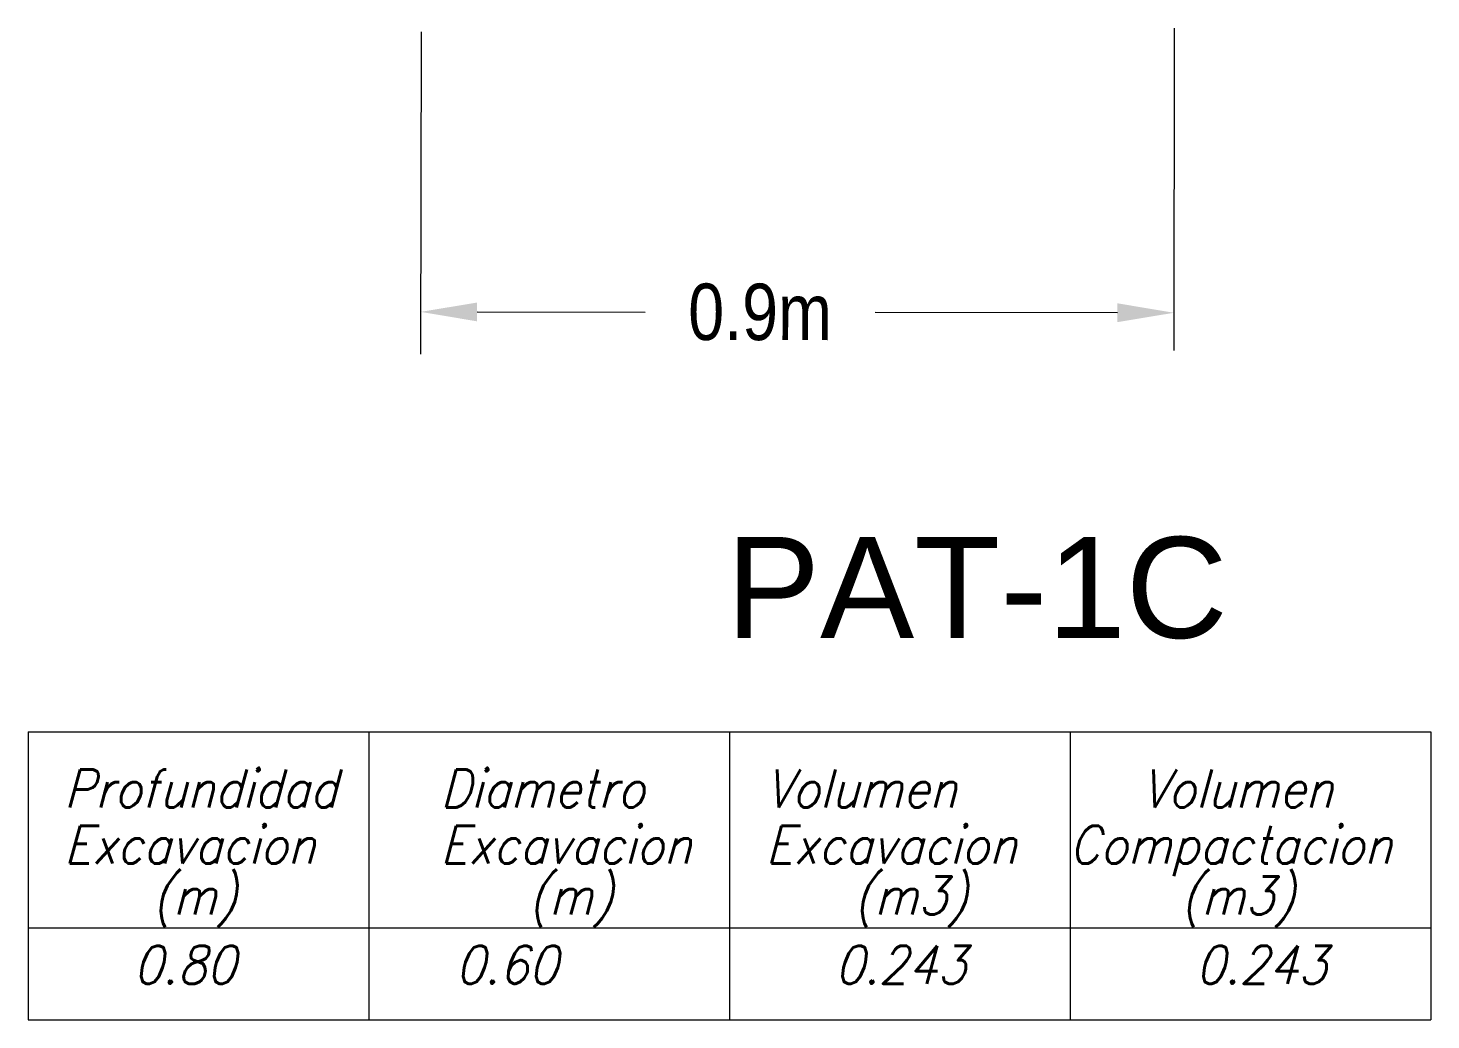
# Model space of a CAD drawing. Header units: millimetres. Extents: x 1804 to 3757, y 2643 to 7323.
# Drawn here: x 2723.5 to 2779.1, y 2724.1 to 2763.4 of the extents above; entities that cross this region are included whole.
import ezdxf
from ezdxf.enums import TextEntityAlignment as Align

# ---------------------------------------------------------------- set-up
doc = ezdxf.new("R2010")
doc.units = ezdxf.units.MM
doc.layers.add('DIBUJO', color=7, linetype='Continuous', lineweight=20)
doc.styles.add('Cajetin', font='swissc.ttf')
doc.styles.get("Standard").update_dxf_attribs({"font": 'arial.ttf'})
doc.styles.add('TEXTO', font='ROMANS.shx')

msp = doc.modelspace()

# ---------------------------------------------------------------- linework, layer by layer
at = {"lineweight": 15}
for p, q in [((2739.077, 2763.23), (2739.061, 2750.465)), ((2768.906, 2763.38), (2768.891, 2750.615)), ((2741.298, 2752.138), (2747.949, 2752.13)), ((2766.658, 2752.108), (2757.059, 2752.119))]:
    msp.add_line(p, q, dxfattribs=at)
at = {"color": 8, "lineweight": 15}
for points in [[(2741.298, 2752.51), (2741.297, 2751.766), (2739.063, 2752.141)], [(2766.659, 2752.48), (2766.658, 2751.735), (2768.893, 2752.105)]]:
    msp.add_solid(points, dxfattribs=at)
at = {"layer": 'DIBUJO', "color": 7, "lineweight": 15}
for p, q in [((2723.514, 2735.514), (2751.294, 2735.514)), ((2723.514, 2735.514), (2723.514, 2724.1)), ((2737.006, 2735.514), (2737.006, 2724.1)), ((2751.294, 2735.514), (2751.294, 2724.1)), ((2751.294, 2735.514), (2751.294, 2724.1)), ((2751.294, 2735.514), (2779.074, 2735.514)), ((2751.294, 2735.514), (2751.294, 2724.1)), ((2764.787, 2735.514), (2764.787, 2724.1)), ((2779.074, 2735.514), (2779.074, 2724.1)), ((2723.514, 2727.754), (2751.294, 2727.754)), ((2723.514, 2727.754), (2751.294, 2727.754)), ((2751.294, 2727.754), (2779.074, 2727.754)), ((2751.294, 2727.754), (2779.074, 2727.754)), ((2723.514, 2724.1), (2779.074, 2724.1))]:
    msp.add_line(p, q, dxfattribs=at)

# ---------------------------------------------------------------- texts
at = {"color": 7, "lineweight": 15, "insert": (2752.504, 2752.125), "char_height": 2.2344, "attachment_point": 5, "rotation": 359.9315, "style": 'Cajetin'}
msp.add_mtext('\\A1;0.9m', dxfattribs=at)
at = {"lineweight": 15}
msp.add_attdef('PAT-1C', text='ATBV1', height=4, dxfattribs=at).set_placement((2761.089, 2741.227), align=Align.MIDDLE_CENTER)
at = {"layer": 'DIBUJO', "color": 7, "lineweight": 15, "style": 'TEXTO', "oblique": 15, "width": 0.9}
for s, p in [('Profundidad', (2724.943, 2732.516)), ('Diametro', (2739.84, 2732.516)), ('Volumen', (2752.723, 2732.516)), ('Volumen ', (2767.62, 2732.516)), ('Excavacion', (2724.943, 2730.292)), ('Excavacion', (2739.84, 2730.292)), ('Excavacion', (2752.723, 2730.292)), ('Compactacion', (2764.75, 2730.292)), ('(m)', (2728.44, 2728.279)), ('(m)', (2743.337, 2728.279)), ('(m3)', (2756.22, 2728.279)), ('(m3)', (2769.174, 2728.279)), ('0.80', (2727.687, 2725.536)), ('0.60', (2740.441, 2725.536)), ('0.243', (2755.467, 2725.536)), ('0.243', (2769.754, 2725.536))]:
    msp.add_text(s, height=1.5, dxfattribs=at).set_placement(p)

doc.saveas('drawing.dxf')
